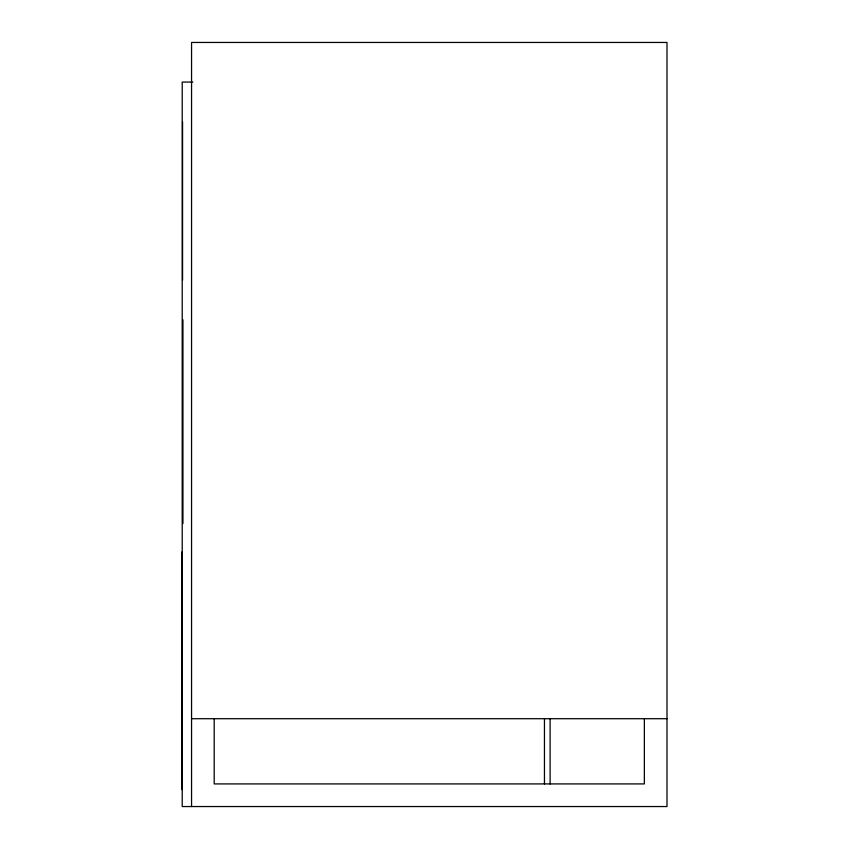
<?xml version="1.0" encoding="UTF-8"?>
<svg xmlns="http://www.w3.org/2000/svg" width="849" height="849" viewBox="0 0 849 849"><rect width="100%" height="100%" fill="white"/><g stroke="black" fill="none" stroke-linecap="round" stroke-linejoin="round"><path stroke-width="1.27" d="M192.797 82.066L182.217 82.066L182.217 806.55L666.996 806.55L666.996 42.45L191.556 42.45L191.556 806.55M182.026 551.85L182.047 789.57M191.556 718.71L666.996 718.71M644.359 718.71L644.359 783.914L214.203 783.914L214.203 718.71M550.11 719.103L550.11 784.03M544.453 719.135L544.453 784.03M182.938 319.786L182.938 523.546M182.567 121.694L182.567 280.17"/></g></svg>
